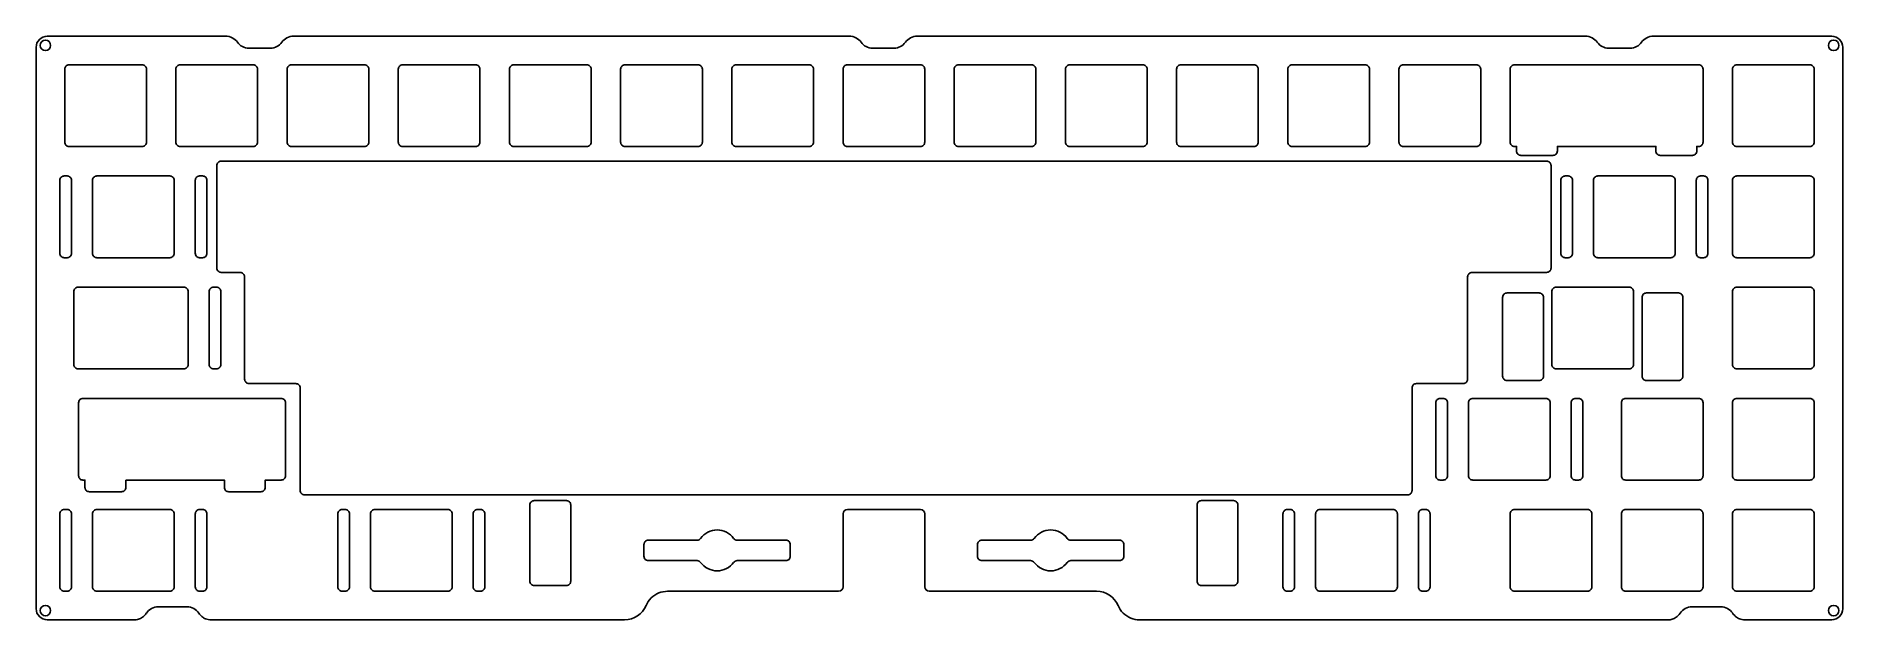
# Model space of a CAD drawing. Header units: millimetres. Extents: x -58 to 251, y -150 to -50.
import ezdxf

# ---------------------------------------------------------------- set-up
doc = ezdxf.new("R2010")
doc.units = ezdxf.units.MM
doc.layers.get('0').update_dxf_attribs({"linetype": 'CONTINUOUS'})

msp = doc.modelspace()

# ---------------------------------------------------------------- linework, layer by layer
for p, q in [((-58.39, -52.33), (-58.39, -148.51)), ((-25.93, -50.42), (-56.48, -50.42)), ((-18.23, -52.47), (-21.97, -52.47)), ((80.92, -50.42), (-14.27, -50.42)), ((88.62, -52.47), (84.88, -52.47)), ((207.05, -50.42), (92.58, -50.42)), ((214.75, -52.47), (211.01, -52.47)), ((249.25, -50.42), (218.71, -50.42)), ((251.16, -148.51), (251.16, -52.33)), ((79.86, -144.77), (79.86, -132.27)), ((80.61, -131.52), (93.11, -131.52)), ((93.86, -132.27), (93.86, -144.77)), ((-37.45, -148.17), (-32.55, -148.17)), ((49.81, -145.52), (79.11, -145.52)), ((94.61, -145.52), (123.3, -145.52)), ((225.33, -148.17), (230.23, -148.17)), ((-56.48, -150.42), (-41.6, -150.42)), ((-28.4, -150.42), (42.43, -150.42)), ((130.67, -150.42), (221.18, -150.42)), ((234.38, -150.42), (249.25, -150.42))]:
    msp.add_line(p, q)
for points in [[(-53.49, -56.07), (-53.49, -68.57, 0.414214), (-52.74, -69.32), (-40.24, -69.32, 0.414214), (-39.49, -68.57), (-39.49, -56.07, 0.414214), (-40.24, -55.32), (-52.74, -55.32, 0.414214)], [(-34.44, -56.07), (-34.44, -68.57, 0.414214), (-33.69, -69.32), (-21.19, -69.32, 0.414214), (-20.44, -68.57), (-20.44, -56.07, 0.414214), (-21.19, -55.32), (-33.69, -55.32, 0.414214)], [(-15.39, -56.07), (-15.39, -68.57, 0.414214), (-14.64, -69.32), (-2.14, -69.32, 0.414214), (-1.39, -68.57), (-1.39, -56.07, 0.414214), (-2.14, -55.32), (-14.64, -55.32, 0.414214)], [(3.66, -56.07), (3.66, -68.57, 0.414214), (4.41, -69.32), (16.91, -69.32, 0.414214), (17.66, -68.57), (17.66, -56.07, 0.414214), (16.91, -55.32), (4.41, -55.32, 0.414214)], [(22.71, -56.07), (22.71, -68.57, 0.414214), (23.46, -69.32), (35.96, -69.32, 0.414214), (36.71, -68.57), (36.71, -56.07, 0.414214), (35.96, -55.32), (23.46, -55.32, 0.414214)], [(41.76, -56.07), (41.76, -68.57, 0.414214), (42.51, -69.32), (55.01, -69.32, 0.414214), (55.76, -68.57), (55.76, -56.07, 0.414214), (55.01, -55.32), (42.51, -55.32, 0.414214)], [(61.56, -69.32, -0.414214), (60.81, -68.57), (60.81, -56.07, -0.414214), (61.56, -55.32), (74.06, -55.32, -0.414214), (74.81, -56.07), (74.81, -68.57, -0.414214), (74.06, -69.32)], [(79.86, -56.07), (79.86, -68.57, 0.414214), (80.61, -69.32), (93.11, -69.32, 0.414214), (93.86, -68.57), (93.86, -56.07, 0.414214), (93.11, -55.32), (80.61, -55.32, 0.414214)], [(98.91, -56.07), (98.91, -68.57, 0.414214), (99.66, -69.32), (112.16, -69.32, 0.414214), (112.91, -68.57), (112.91, -56.07, 0.414214), (112.16, -55.32), (99.66, -55.32, 0.414214)], [(117.96, -56.07), (117.96, -68.57, 0.414214), (118.71, -69.32), (131.21, -69.32, 0.414214), (131.96, -68.57), (131.96, -56.07, 0.414214), (131.21, -55.32), (118.71, -55.32, 0.414214)], [(137.01, -56.07), (137.01, -68.57, 0.414214), (137.76, -69.32), (150.26, -69.32, 0.414214), (151.01, -68.57), (151.01, -56.07, 0.414214), (150.26, -55.32), (137.76, -55.32, 0.414214)], [(156.06, -56.07), (156.06, -68.57, 0.414214), (156.81, -69.32), (169.31, -69.32, 0.414214), (170.06, -68.57), (170.06, -56.07, 0.414214), (169.31, -55.32), (156.81, -55.32, 0.414214)], [(175.11, -56.07), (175.11, -68.57, 0.414214), (175.86, -69.32), (188.36, -69.32, 0.414214), (189.11, -68.57), (189.11, -56.07, 0.414214), (188.36, -55.32), (175.86, -55.32, 0.414214)], [(219.88, -70.84), (225.38, -70.84, 0.414214), (226.13, -70.09), (226.13, -69.32), (226.46, -69.32, 0.414214), (227.21, -68.57), (227.21, -56.07, 0.414214), (226.46, -55.32), (194.91, -55.32, 0.414214), (194.16, -56.07), (194.16, -68.57, 0.414214), (194.91, -69.32), (195.25, -69.32), (195.25, -70.09, 0.414214), (196, -70.84), (201.5, -70.84, 0.414214), (202.25, -70.09), (202.25, -69.32), (219.13, -69.32), (219.13, -70.09, 0.414214)], [(232.26, -56.07), (232.26, -68.57, 0.414214), (233.01, -69.32), (245.51, -69.32, 0.414214), (246.26, -68.57), (246.26, -56.07, 0.414214), (245.51, -55.32), (233.01, -55.32, 0.414214)], [(200.41, -71.84), (-26.69, -71.84, 0.414214), (-27.44, -72.59), (-27.44, -90.14, 0.414214), (-26.69, -90.89), (-23.42, -90.89, -0.414214), (-22.67, -91.64), (-22.67, -109.19, 0.414214), (-21.92, -109.94), (-13.9, -109.94, -0.414214), (-13.15, -110.69), (-13.15, -128.24, 0.414214), (-12.4, -128.99), (176.6, -128.99, 0.414214), (177.35, -128.24), (177.35, -110.69, -0.414214), (178.1, -109.94), (186.13, -109.94, 0.414214), (186.88, -109.19), (186.88, -91.64, -0.414214), (187.63, -90.89), (200.41, -90.89, 0.414214), (201.16, -90.14), (201.16, -72.59, 0.414214)], [(-54.32, -75.12), (-54.32, -87.62, 0.414214), (-53.57, -88.37), (-53.07, -88.37, 0.414214), (-52.32, -87.62), (-52.32, -75.12, 0.414214), (-53.07, -74.37), (-53.57, -74.37, 0.414214)], [(-48.72, -75.12), (-48.72, -87.62, 0.414214), (-47.97, -88.37), (-35.47, -88.37, 0.414214), (-34.72, -87.62), (-34.72, -75.12, 0.414214), (-35.47, -74.37), (-47.97, -74.37, 0.414214)], [(-29.87, -74.37), (-30.37, -74.37, 0.414214), (-31.12, -75.12), (-31.12, -87.62, 0.414214), (-30.37, -88.37), (-29.87, -88.37, 0.414214), (-29.12, -87.62), (-29.12, -75.12, 0.414214)], [(202.85, -75.12), (202.85, -87.62, 0.414214), (203.6, -88.37), (204.1, -88.37, 0.414214), (204.85, -87.62), (204.85, -75.12, 0.414214), (204.1, -74.37), (203.6, -74.37, 0.414214)], [(221.7, -74.37), (209.2, -74.37, 0.414214), (208.45, -75.12), (208.45, -87.62, 0.414214), (209.2, -88.37), (221.7, -88.37, 0.414214), (222.45, -87.62), (222.45, -75.12, 0.414214)], [(226.05, -75.12), (226.05, -87.62, 0.414214), (226.8, -88.37), (227.3, -88.37, 0.414214), (228.05, -87.62), (228.05, -75.12, 0.414214), (227.3, -74.37), (226.8, -74.37, 0.414214)], [(232.26, -75.12), (232.26, -87.62, 0.414214), (233.01, -88.37), (245.51, -88.37, 0.414214), (246.26, -87.62), (246.26, -75.12, 0.414214), (245.51, -74.37), (233.01, -74.37, 0.414214)], [(-51.19, -107.42), (-33.09, -107.42, 0.414214), (-32.34, -106.67), (-32.34, -94.17, 0.414214), (-33.09, -93.42), (-51.19, -93.42, 0.414214), (-51.94, -94.17), (-51.94, -106.67, 0.414214)], [(-28.74, -94.17), (-28.74, -106.67, 0.414214), (-27.99, -107.42), (-27.49, -107.42, 0.414214), (-26.74, -106.67), (-26.74, -94.17, 0.414214), (-27.49, -93.42), (-27.99, -93.42, 0.414214)], [(192.87, -95.17), (192.87, -108.67, 0.414214), (193.62, -109.42), (199.12, -109.42, 0.414214), (199.87, -108.67), (199.87, -95.17, 0.414214), (199.12, -94.42), (193.62, -94.42, 0.414214)], [(202.06, -107.42, -0.414214), (201.31, -106.67), (201.31, -94.17, -0.414214), (202.06, -93.42), (214.56, -93.42, -0.414214), (215.31, -94.17), (215.31, -106.67, -0.414214), (214.56, -107.42)], [(217.5, -109.42, -0.414214), (216.75, -108.67), (216.75, -95.17, -0.414214), (217.5, -94.42), (223, -94.42, -0.414214), (223.75, -95.17), (223.75, -108.67, -0.414214), (223, -109.42)], [(232.26, -94.17), (232.26, -106.67, 0.414214), (233.01, -107.42), (245.51, -107.42, 0.414214), (246.26, -106.67), (246.26, -94.17, 0.414214), (245.51, -93.42), (233.01, -93.42, 0.414214)], [(-43.02, -126.47), (-26.14, -126.47), (-26.14, -127.72, 0.414214), (-25.39, -128.47), (-19.89, -128.47, 0.414214), (-19.14, -127.72), (-19.14, -126.47), (-16.42, -126.47, 0.414214), (-15.67, -125.72), (-15.67, -113.22, 0.414214), (-16.42, -112.47), (-50.36, -112.47, 0.414214), (-51.11, -113.22), (-51.11, -125.72, 0.414214), (-50.36, -126.47), (-50.02, -126.47), (-50.02, -127.72, 0.414214), (-49.27, -128.47), (-43.77, -128.47, 0.414214), (-43.02, -127.72)], [(182.67, -112.47), (182.17, -112.47, 0.414214), (181.42, -113.22), (181.42, -125.72, 0.414214), (182.17, -126.47), (182.67, -126.47, 0.414214), (183.42, -125.72), (183.42, -113.22, 0.414214)], [(187.02, -113.22), (187.02, -125.72, 0.414214), (187.77, -126.47), (200.27, -126.47, 0.414214), (201.02, -125.72), (201.02, -113.22, 0.414214), (200.27, -112.47), (187.77, -112.47, 0.414214)], [(205.87, -112.47), (205.37, -112.47, 0.414214), (204.62, -113.22), (204.62, -125.72, 0.414214), (205.37, -126.47), (205.87, -126.47, 0.414214), (206.62, -125.72), (206.62, -113.22, 0.414214)], [(213.96, -126.47, -0.414214), (213.21, -125.72), (213.21, -113.22, -0.414214), (213.96, -112.47), (226.46, -112.47, -0.414214), (227.21, -113.22), (227.21, -125.72, -0.414214), (226.46, -126.47)], [(232.26, -113.22), (232.26, -125.72, 0.414214), (233.01, -126.47), (245.51, -126.47, 0.414214), (246.26, -125.72), (246.26, -113.22, 0.414214), (245.51, -112.47), (233.01, -112.47, 0.414214)], [(33.21, -143.77), (33.21, -130.74, 0.414214), (32.46, -129.99), (26.96, -129.99, 0.414214), (26.21, -130.74), (26.21, -143.77, 0.414214), (26.96, -144.52), (32.46, -144.52, 0.414214)], [(147.51, -143.77), (147.51, -130.74, 0.414214), (146.76, -129.99), (141.26, -129.99, 0.414214), (140.51, -130.74), (140.51, -143.77, 0.414214), (141.26, -144.52), (146.76, -144.52, 0.414214)], [(-53.07, -131.52), (-53.57, -131.52, 0.414214), (-54.32, -132.27), (-54.32, -144.77, 0.414214), (-53.57, -145.52), (-53.07, -145.52, 0.414214), (-52.32, -144.77), (-52.32, -132.27, 0.414214)], [(-47.97, -145.52, -0.414214), (-48.72, -144.77), (-48.72, -132.27, -0.414214), (-47.97, -131.52), (-35.47, -131.52, -0.414214), (-34.72, -132.27), (-34.72, -144.77, -0.414214), (-35.47, -145.52)], [(-31.12, -132.27), (-31.12, -144.77, 0.414214), (-30.37, -145.52), (-29.87, -145.52, 0.414214), (-29.12, -144.77), (-29.12, -132.27, 0.414214), (-29.87, -131.52), (-30.37, -131.52, 0.414214)], [(-6.7, -132.27), (-6.7, -144.77, 0.414214), (-5.95, -145.52), (-5.45, -145.52, 0.414214), (-4.7, -144.77), (-4.7, -132.27, 0.414214), (-5.45, -131.52), (-5.95, -131.52, 0.414214)], [(-0.35, -145.52, -0.414214), (-1.1, -144.77), (-1.1, -132.27, -0.414214), (-0.35, -131.52), (12.15, -131.52, -0.414214), (12.9, -132.27), (12.9, -144.77, -0.414214), (12.15, -145.52)], [(16.5, -132.27), (16.5, -144.77, 0.414214), (17.25, -145.52), (17.75, -145.52, 0.414214), (18.5, -144.77), (18.5, -132.27, 0.414214), (17.75, -131.52), (17.25, -131.52, 0.414214)], [(155.23, -132.27), (155.23, -144.77, 0.414214), (155.98, -145.52), (156.48, -145.52, 0.414214), (157.23, -144.77), (157.23, -132.27, 0.414214), (156.48, -131.52), (155.98, -131.52, 0.414214)], [(160.83, -132.27, -0.414214), (161.58, -131.52), (174.08, -131.52, -0.414214), (174.83, -132.27), (174.83, -144.77, -0.414214), (174.08, -145.52), (161.58, -145.52, -0.414214), (160.83, -144.77)], [(178.43, -132.27), (178.43, -144.77, 0.414214), (179.18, -145.52), (179.68, -145.52, 0.414214), (180.43, -144.77), (180.43, -132.27, 0.414214), (179.68, -131.52), (179.18, -131.52, 0.414214)], [(194.16, -132.27), (194.16, -144.77, 0.414214), (194.91, -145.52), (207.41, -145.52, 0.414214), (208.16, -144.77), (208.16, -132.27, 0.414214), (207.41, -131.52), (194.91, -131.52, 0.414214)], [(213.21, -132.27), (213.21, -144.77, 0.414214), (213.96, -145.52), (226.46, -145.52, 0.414214), (227.21, -144.77), (227.21, -132.27, 0.414214), (226.46, -131.52), (213.96, -131.52, 0.414214)], [(232.26, -132.27), (232.26, -144.77, 0.414214), (233.01, -145.52), (245.51, -145.52, 0.414214), (246.26, -144.77), (246.26, -132.27, 0.414214), (245.51, -131.52), (233.01, -131.52, 0.414214)], [(70.83, -139.52), (70.83, -137.52, 0.414214), (70.08, -136.77), (61.73, -136.77, -0.239932), (61.12, -136.46, 0.509175), (55.46, -136.46, -0.239932), (54.85, -136.77), (46.5, -136.77, 0.414214), (45.75, -137.52), (45.75, -139.52, 0.414214), (46.5, -140.27), (54.85, -140.27, -0.239932), (55.46, -140.58, 0.509175), (61.12, -140.58, -0.239932), (61.73, -140.27), (70.08, -140.27, 0.414214)], [(112.61, -136.46, -0.239932), (112, -136.77), (103.65, -136.77, 0.414214), (102.9, -137.52), (102.9, -139.52, 0.414214), (103.65, -140.27), (112, -140.27, -0.239932), (112.61, -140.58, 0.509175), (118.27, -140.58, -0.239932), (118.88, -140.27), (127.23, -140.27, 0.414214), (127.98, -139.52), (127.98, -137.52, 0.414214), (127.23, -136.77), (118.88, -136.77, -0.239932), (118.27, -136.46, 0.509175)]]:
    msp.add_lwpolyline(points, format="xyb", close=True)
for centre in [(-56.8, -52), (249.58, -52), (-56.8, -148.83), (249.58, -148.83)]:
    msp.add_circle(centre, 0.9)
for centre, radius, start, end in [((-56.48, -52.33), 1.91, 90, 180), ((-25.93, -52.92), 2.5, 35.2622, 90), ((-21.97, -50.12), 2.35, 215.2622, 270), ((-18.23, -50.12), 2.35, 270, 324.7378), ((-14.27, -52.92), 2.5, 90, 144.7378), ((80.92, -52.92), 2.5, 35.2622, 90), ((84.88, -50.12), 2.35, 215.2622, 270), ((88.62, -50.12), 2.35, 270, 324.7378), ((92.58, -52.92), 2.5, 90, 144.7378), ((207.05, -52.92), 2.5, 35.2622, 90), ((211.01, -50.12), 2.35, 215.2622, 270), ((214.75, -50.12), 2.35, 270, 324.7378), ((218.71, -52.92), 2.5, 90, 144.7378), ((249.25, -52.33), 1.91, 0, 90), ((80.61, -132.27), 0.75, 90, 180), ((93.11, -132.27), 0.75, 0, 90), ((79.11, -144.77), 0.75, 270, 360), ((94.61, -144.77), 0.75, 180, 270), ((-37.45, -150.62), 2.45, 90, 146.9383), ((-32.55, -150.62), 2.45, 33.0617, 90), ((123.3, -149.52), 4, 22.7835, 90), ((225.33, -150.62), 2.45, 90, 146.9383), ((230.23, -150.62), 2.45, 33.0617, 90)]:
    msp.add_arc(centre, radius, start, end)
for centre, major_axis, start_param, end_param in [((-56.48, -148.51), (0, -1.91), 4.712389, 6.283185), ((42.43, -146.42), (0, -4), 6.283185, 7.456334), ((249.25, -148.51), (0, -1.91), 0, 1.570796)]:
    msp.add_ellipse(centre, major_axis=major_axis, ratio=1, start_param=start_param, end_param=end_param)
for points, knots in [([(49.81, -145.52), (49.29, -145.52), (48.77, -145.62), (47.81, -146.01), (47.37, -146.3), (46.62, -147.04), (46.32, -147.48), (46.12, -147.97)], [0, 0, 0, 0, 0.1562578, 0.1562578, 0.3125156, 0.3125156, 0.4707496, 0.4707496, 0.4707496, 0.4707496]), ([(130.67, -150.42), (130.15, -150.42), (129.64, -150.32), (128.67, -149.92), (128.23, -149.63), (127.49, -148.9), (127.19, -148.45), (126.98, -147.97)], [0, 0, 0, 0, 0.1562578, 0.1562578, 0.3125156, 0.3125156, 0.4707496, 0.4707496, 0.4707496, 0.4707496]), ([(-39.51, -149.28), (-39.68, -149.56), (-39.91, -149.79), (-40.39, -150.12), (-40.62, -150.23), (-41.1, -150.38), (-41.35, -150.42), (-41.6, -150.42)], [0, 0, 0, 0, 0.0976611, 0.0976611, 0.1733475, 0.1733475, 0.2490338, 0.2490338, 0.2490338, 0.2490338]), ([(-28.4, -150.42), (-28.73, -150.42), (-29.05, -150.36), (-29.59, -150.14), (-29.8, -150.01), (-30.19, -149.68), (-30.36, -149.49), (-30.5, -149.28)], [0, 0, 0, 0, 0.0976611, 0.0976611, 0.1733474, 0.1733474, 0.2490337, 0.2490337, 0.2490337, 0.2490337]), ([(223.28, -149.28), (223.1, -149.56), (222.87, -149.79), (222.39, -150.12), (222.17, -150.23), (221.68, -150.38), (221.43, -150.42), (221.18, -150.42)], [0, 0, 0, 0, 0.0976611, 0.0976611, 0.1733475, 0.1733475, 0.2490338, 0.2490338, 0.2490338, 0.2490338]), ([(234.38, -150.42), (234.05, -150.42), (233.73, -150.36), (233.2, -150.14), (232.98, -150.01), (232.59, -149.68), (232.42, -149.49), (232.28, -149.28)], [0, 0, 0, 0, 0.0976611, 0.0976611, 0.1733475, 0.1733475, 0.2490338, 0.2490338, 0.2490338, 0.2490338])]:
    msp.add_open_spline(points, degree=3, knots=knots)

doc.saveas('drawing.dxf')
